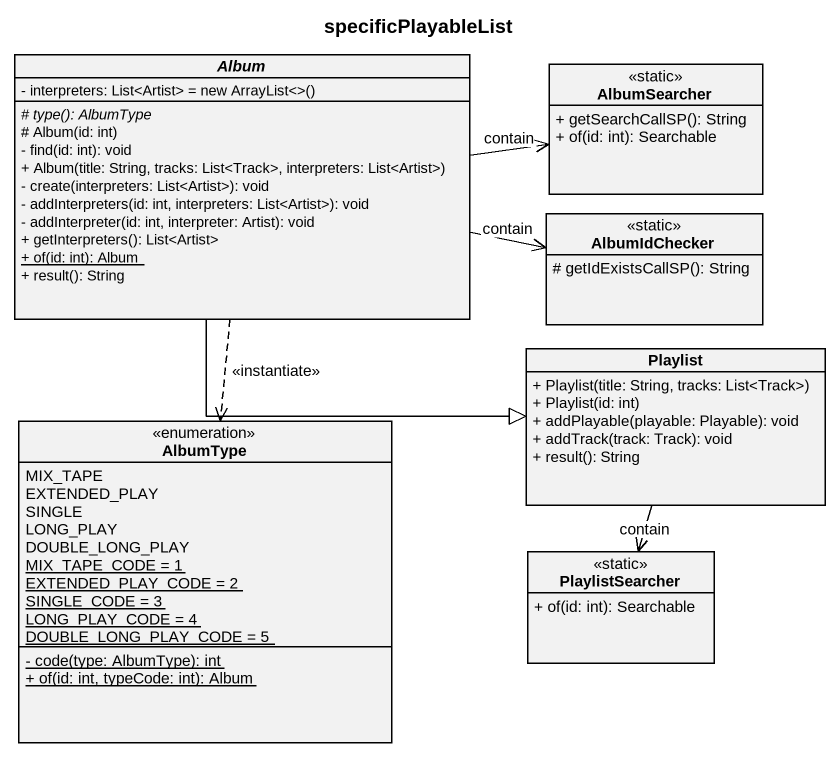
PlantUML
@startuml
title specificPlayableList
hide circle
hide empty members
skinparam classAttributeIconSize 0
abstract class Album {
  {field} - interpreters: List<Artist> = new ArrayList<>()
  {abstract} # type(): AlbumType
  # Album(id: int)
  - find(id: int): void
  + Album(title: String, tracks: List<Track>, interpreters: List<Artist>)
  - create(interpreters: List<Artist>): void
  - addInterpreters(id: int, interpreters: List<Artist>): void
  - addInterpreter(id: int, interpreter: Artist): void
  + getInterpreters(): List<Artist>
  {static} + of(id: int): Album
  + result(): String
}
class AlbumSearcher <<static>> {
  + getSearchCallSP(): String
  + of(id: int): Searchable
}
class AlbumIdChecker <<static>> {
  # getIdExistsCallSP(): String
}
class Playlist {
  + Playlist(title: String, tracks: List<Track>)
  + Playlist(id: int)
  + addPlayable(playable: Playable): void
  + addTrack(track: Track): void
  + result(): String
}
enum AlbumType {
  MIX_TAPE
  EXTENDED_PLAY
  SINGLE
  LONG_PLAY
  DOUBLE_LONG_PLAY
  {static} MIX_TAPE_CODE = 1
  {static} EXTENDED_PLAY_CODE = 2
  {static} SINGLE_CODE = 3
  {static} LONG_PLAY_CODE = 4
  {static} DOUBLE_LONG_PLAY_CODE = 5
  {static} - code(type: AlbumType): int
  {static} + of(id: int, typeCode: int): Album
}
class PlaylistSearcher <<static>> {
  + of(id: int): Searchable
}
Album -right-> AlbumSearcher : contain
Album -right-> AlbumIdChecker : contain
Album -right-|> Playlist
Album ..> AlbumType : <<instantiate>>
Playlist --> PlaylistSearcher : contain
@enduml
